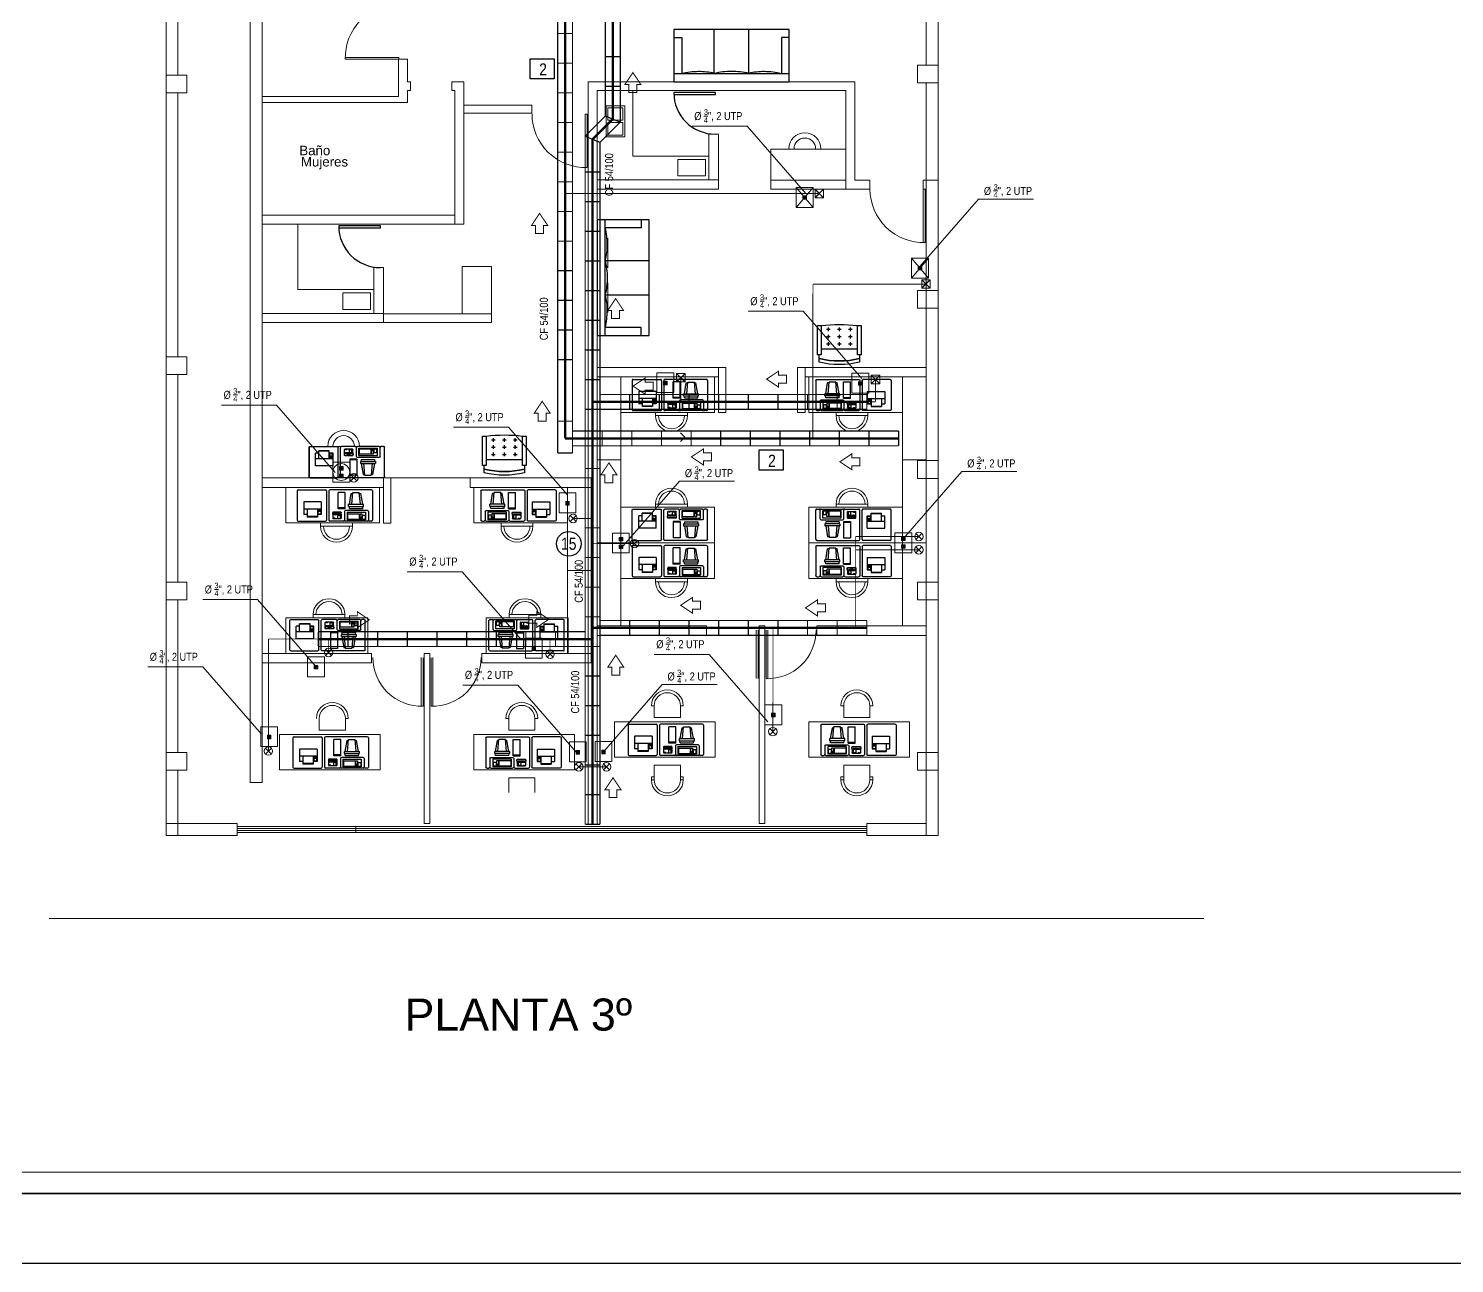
# Model space of a CAD drawing. Header units: millimetres. Extents: x 0 to 99.3, y 0 to 70.2.
# Drawn here: x 55.81 to 79.86, y 0 to 20.83 of the extents above; entities that cross this region are included whole.
import ezdxf

# ---------------------------------------------------------------- set-up
doc = ezdxf.new("R2010")
doc.units = ezdxf.units.MM
doc.linetypes.add('DASHED', pattern=[0.75, 0.5, -0.25])
doc.linetypes.add('DOT2', pattern=[0.125, 0, -0.125])
for name, color, linetype, lineweight in [('1_MARCO', 7, 'Continuous', 35), ('1_ROTULO', 102, 'Continuous', 15), ('ARQUITECTÓNICO', 152, 'Continuous', 0), ('INST. VOZ Y DATOS', 40, 'Continuous', 0), ('TEXTOS INST. VOZ Y DATOS', 1, 'Continuous', 0)]:
    doc.layers.add(name, color=color, linetype=linetype, lineweight=lineweight)
for name, color, linetype in [('_AR_Membrete', 7, 'Continuous'), ('A-FURN-1', 7, 'Continuous'), ('A-GLAZ-1', 7, 'Continuous'), ('MOVABLE_FURNISHINGS', 7, 'Continuous'), ('Muebles', 2, 'Continuous'), ('TRACO01', 7, 'Continuous'), ('TRACO02', 255, 'Continuous')]:
    doc.layers.add(name, color=color, linetype=linetype)
doc.styles.add('75', font='ARIALN.TTF', dxfattribs={"height": 0.135})
doc.styles.add('PANROMAN', font='arial.ttf', dxfattribs={"height": 0.4})

# ---------------------------------------------------------------- blocks, each defined once
blk = doc.blocks.new('FIXT-SOFA3672')
at = {"layer": 'A-FURN-1'}
for p, q in [((35.919106, 36.03653), (-35.919106, 36.03653)), ((-35.919106, 36.03653), (-35.919106, 0.010204)), ((35.919106, 0.010204), (35.919106, 36.03653)), ((-35.896767, 30.508681), (35.914639, 30.508681)), ((-31.016712, 5.575283), (-31.016712, 30.508681)), ((-10.734035, 30.318065), (-10.734035, -0.180412)), ((10.734035, 30.318065), (10.734035, -0.180412)), ((31.016712, 5.575283), (31.016712, 30.508681)), ((-35.919106, 0.010204), (35.919106, 0.010204)), ((-35.896767, 5.575283), (-31.016712, 5.575283)), ((35.896767, 5.575283), (31.016712, 5.575283))]:
    blk.add_line(p, q, dxfattribs=at)
for centre, radius, start, end in [((-20.12418, 71.160164), 42.085514, 255, 269.461553), ((-20.176819, 65.559021), 36.484119, 269.461552, 284.999998), ((-0.096013, 70.019703), 41.102158, 255, 270.121624), ((-0.098873, 71.366776), 42.449238, 270.121624, 285.000001), ((20.176819, 65.559021), 36.484119, 255.000002, 270.538448), ((20.12418, 71.160164), 42.085514, 270.538447, 285)]:
    blk.add_arc(centre, radius, start, end, dxfattribs=at)
blk = doc.blocks.new('A$C08AE17E7')
at = {"layer": 'A-GLAZ-1', "color": 0}
for p, q in [((4.39, 4.39), (0, 4.39)), ((0, 4.18), (4.39, 4.18)), ((4.39, 4.18), (4.39, 4.39))]:
    blk.add_line(p, q, dxfattribs=at)
blk.add_arc((4.39, 4.39), 4.39, 180, 270, dxfattribs=at)
blk = doc.blocks.new('A$C12894DB4')
at = {"layer": 'TRACO01', "color": 0}
for p, q in [((9.71, 2.26), (4.71, 2.26)), ((9.91, 5.66), (9.91, 5.26)), ((11.31, 5.66), (9.91, 5.66)), ((11.31, 5.46), (9.91, 5.46)), ((11.31, 5.26), (9.91, 5.26)), ((11.31, 4.66), (9.91, 4.66)), ((9.91, 4.66), (9.91, 3.46)), ((11.31, 3.46), (9.91, 3.46)), ((11.31, 5.66), (11.31, 5.26)), ((11.31, 4.66), (11.31, 3.46)), ((17.03, 4.24), (17.03, 4.14)), ((17.03, 3.36), (17.03, 1.44)), ((20.83, 4.44), (17.23, 4.44)), ((20.83, 3.04), (17.23, 3.04)), ((20.83, 1.24), (17.23, 1.24)), ((17.53, 1.57), (17.53, 1.37)), ((18.13, 1.57), (17.53, 1.57)), ((18.13, 1.37), (17.53, 1.37)), ((18.13, 1.57), (18.13, 1.37)), ((18.23, 4.2), (18.23, 4.05)), ((18.23, 3.43), (18.23, 3.28)), ((19.33, 2.91), (19.33, 1.37)), ((19.33, 2.91), (20.53, 2.91)), ((19.33, 1.37), (20.53, 1.37)), ((19.83, 4.2), (19.83, 4.05)), ((19.83, 3.43), (19.83, 3.28)), ((20.53, 2.91), (20.53, 1.37)), ((21.03, 4.24), (21.03, 4.13)), ((21.03, 3.36), (21.03, 1.44)), ((24.13, 3.58), (29.73, 3.58)), ((24.13, 3.58), (24.13, 1.08)), ((24.13, 1.08), (29.73, 1.08)), ((29.73, 3.58), (29.73, 1.08)), ((29.93, 3.58), (29.93, 1.98)), ((29.93, 3.58), (30.93, 3.58)), ((29.93, 1.98), (30.93, 1.98)), ((29.93, 1.68), (29.93, 1.08)), ((29.93, 1.68), (30.93, 1.68)), ((29.93, 1.08), (30.93, 1.08)), ((30.93, 3.58), (30.93, 1.98)), ((30.93, 1.68), (30.93, 1.08)), ((31.13, 2.88), (31.13, 1.08)), ((31.13, 2.88), (32.53, 2.88)), ((31.13, 1.08), (32.53, 1.08)), ((32.53, 2.88), (32.53, 1.08))]:
    blk.add_line(p, q, dxfattribs=at)
for centre, radius, start, end in [((18.18, 3.74), 1.25, 166.08253, 180), ((18.18, 3.74), 1.25, 180, 191.29578), ((17.19, 3.54), 0.24, 191.29578, 283.36172), ((17.16, 3.98), 0.2, 70.24894, 166.42453), ((17.23, 4.24), 0.2, 90, 180), ((17.23, 2.84), 0.2, 90, 180), ((17.23, 1.44), 0.2, 180, 270), ((18.07, 7.64), 3.57, 256.10316, 263.83247), ((18.07, -0.17), 3.57, 96.16753, 103.89684), ((16.93, 3.52), 0.369, 323.59579, 323.72724), ((18.64, 12.93), 8.89, 263.83247, 267.43712), ((18.64, -5.45), 8.89, 92.56288, 96.16753), ((17.99, 4.2), 0.24, 0, 90), ((17.99, 3.28), 0.24, 270, 0), ((19.03, 21.61), 17.58, 267.43712, 270), ((19.03, -14.14), 17.58, 90, 92.56288), ((19.03, 21.61), 17.58, 270, 272.56288), ((19.03, -14.14), 17.58, 87.43712, 90), ((19.42, 12.93), 8.89, 272.56288, 276.16753), ((19.42, -5.45), 8.89, 83.83247, 87.43712), ((20.07, 4.2), 0.24, 90, 180), ((20.07, 3.28), 0.24, 180, 270), ((19.99, 7.64), 3.57, 276.16753, 283.89684), ((19.99, -0.17), 3.57, 76.63828, 83.83247), ((20.87, 3.54), 0.24, 256.63828, 358.42967), ((20.83, 4.24), 0.2, 0, 90), ((20.83, 2.84), 0.2, 0, 90), ((20.83, 1.44), 0.2, 270, 0), ((20.9, 3.98), 0.2, 9.53518, 104.65023), ((20.4, 3.82), 0.72, 9.40761, 17.80241), ((19.88, 3.74), 1.25, 0, 9.40761), ((19.88, 3.74), 1.25, 350.59239, 360)]:
    blk.add_arc(centre, radius, start, end, dxfattribs=at)
at = {"layer": 'TRACO02', "color": 0}
for p, q in [((0, 14.54), (0, 0.54)), ((0.5, 15.04), (13.5, 15.04)), ((14, 14.54), (14, 0.54)), ((15.1, 14.54), (15.1, 0.54)), ((35.6, 15.04), (15.6, 15.04)), ((19.55, 6), (19.55, 13.8)), ((22.95, 13.8), (19.55, 13.8)), ((22.95, 6), (22.95, 13.8)), ((26.13, 8.15), (26.62, 13.75)), ((26.62, 13.75), (29.75, 13.75)), ((30.24, 8.15), (29.75, 13.75)), ((36.1, 14.54), (36.1, 0.54)), ((11.51, 9.26), (3.11, 9.26)), ((3.11, 9.26), (3.11, 3.26)), ((11.51, 9.26), (11.51, 3.26)), ((24.59, 8.15), (31.79, 8.15)), ((24.59, 7.15), (24.59, 8.15)), ((24.59, 7.15), (31.79, 7.15)), ((24.98, 6.15), (24.89, 7.15)), ((24.99, 8.15), (25.9, 13.35)), ((25.9, 13.35), (26.59, 13.35)), ((29.79, 13.35), (30.47, 13.35)), ((31.39, 8.15), (30.47, 13.35)), ((31.4, 6.15), (31.49, 7.15)), ((31.79, 7.15), (31.79, 8.15)), ((0.5, 0.04), (13.5, 0.04)), ((11.51, 5.86), (3.11, 5.86)), ((4.71, 3.26), (3.11, 3.26)), ((4.71, 5.86), (4.71, 2.06)), ((9.71, 2.06), (4.71, 2.06)), ((9.71, 5.86), (9.71, 2.06)), ((11.51, 3.26), (9.71, 3.26)), ((22.2, 0.04), (15.6, 0.04)), ((22.95, 6.4), (19.55, 6.4)), ((22.95, 6), (19.55, 6)), ((22.7, 4.74), (22.7, 0.54)), ((33.6, 5.24), (23.2, 5.24)), ((33.6, 0.04), (23.2, 0.04)), ((23.93, 4.38), (32.73, 4.38)), ((23.93, 4.38), (23.93, 0.78)), ((23.93, 0.78), (32.73, 0.78)), ((24.98, 6.15), (31.4, 6.15)), ((32.73, 4.38), (32.73, 0.78)), ((34.1, 4.74), (34.1, 0.54)), ((35.6, 0.04), (34.6, 0.04))]:
    blk.add_line(p, q, dxfattribs=at)
for centre, radius, start, end in [((0.5, 14.54), 0.5, 90, 180), ((13.5, 14.54), 0.5, 0, 90), ((15.6, 14.54), 0.5, 90, 180), ((35.6, 14.54), 0.5, 0, 90), ((0.5, 0.54), 0.5, 180, 270), ((13.5, 0.54), 0.5, 270, 0), ((15.6, 0.54), 0.5, 180, 270), ((22.2, 0.54), 0.5, 270, 0), ((23.2, 4.74), 0.5, 90, 180), ((23.2, 0.54), 0.5, 180, 270), ((27.71, -4.98), 5.57, 115.67434, 116.56505), ((29.09, -4.98), 5.57, 63.43495, 64.32566), ((33.6, 4.74), 0.5, 0, 90), ((33.6, 0.54), 0.5, 270, 0), ((34.6, 0.54), 0.5, 180, 270), ((35.6, 0.54), 0.5, 270, 0)]:
    blk.add_arc(centre, radius, start, end, dxfattribs=at)
blk = doc.blocks.new('Sillon_2')
at = {"layer": 'MOVABLE_FURNISHINGS', "color": 7, "linetype": 'Continuous'}
for points in [[(0, 0), (0.075, 0), (0.075, 0.6), (0, 0.6)], [(0.825, 0), (0.9, 0), (0.9, 0.6), (0.825, 0.6)]]:
    blk.add_lwpolyline(points, close=True, dxfattribs=at)
for points in [[(0.0375, 0.75), (0.0375, 0.675, -0.1212121), (0.8625, 0.675), (0.8625, 0.75, 0.1212121)], [(0.2125, 0.375, -1), (0.2375, 0.375, -1)], [(0.4375, 0.375, -1), (0.4625, 0.375, -1)], [(0.6625, 0.375, -1), (0.6875, 0.375, -1)], [(0.2125, 0.225, -1), (0.2375, 0.225, -1)], [(0.2125, 0.075, -1), (0.2375, 0.075, -1)], [(0.4375, 0.225, -1), (0.4625, 0.225, -1)], [(0.4375, 0.075, -1), (0.4625, 0.075, -1)], [(0.6625, 0.225, -1), (0.6875, 0.225, -1)], [(0.6625, 0.075, -1), (0.6875, 0.075, -1)]]:
    blk.add_lwpolyline(points, format="xyb", close=True, dxfattribs=at)
for points in [[(0.8625, 0.6), (0.8625, 0.675, 0.1212121), (0.0375, 0.675), (0.0375, 0.6)], [(0.0375, 0), (0.075, 0, 0.0666667), (0.825, 0), (0.8625, 0)]]:
    blk.add_lwpolyline(points, format="xyb", dxfattribs=at)
for points in [[(0.075, 0.475), (0.825, 0.475)], [(0.1875, 0.375), (0.2125, 0.375)], [(0.225, 0.4125), (0.225, 0.3875)], [(0.225, 0.3625), (0.225, 0.3375)], [(0.2375, 0.375), (0.2625, 0.375)], [(0.4125, 0.375), (0.4375, 0.375)], [(0.45, 0.4125), (0.45, 0.3875)], [(0.45, 0.3625), (0.45, 0.3375)], [(0.4625, 0.375), (0.4875, 0.375)], [(0.6375, 0.375), (0.6625, 0.375)], [(0.675, 0.4125), (0.675, 0.3875)], [(0.675, 0.3625), (0.675, 0.3375)], [(0.6875, 0.375), (0.7125, 0.375)], [(0.1875, 0.225), (0.2125, 0.225)], [(0.1875, 0.075), (0.2125, 0.075)], [(0.225, 0.2625), (0.225, 0.2375)], [(0.225, 0.2125), (0.225, 0.1875)], [(0.225, 0.1125), (0.225, 0.0875)], [(0.225, 0.0625), (0.225, 0.0375)], [(0.2375, 0.225), (0.2625, 0.225)], [(0.2375, 0.075), (0.2625, 0.075)], [(0.4125, 0.225), (0.4375, 0.225)], [(0.4125, 0.075), (0.4375, 0.075)], [(0.45, 0.2625), (0.45, 0.2375)], [(0.45, 0.2125), (0.45, 0.1875)], [(0.45, 0.1125), (0.45, 0.0875)], [(0.45, 0.0625), (0.45, 0.0375)], [(0.4625, 0.225), (0.4875, 0.225)], [(0.4625, 0.075), (0.4875, 0.075)], [(0.6375, 0.225), (0.6625, 0.225)], [(0.6375, 0.075), (0.6625, 0.075)], [(0.675, 0.2625), (0.675, 0.2375)], [(0.675, 0.2125), (0.675, 0.1875)], [(0.675, 0.1125), (0.675, 0.0875)], [(0.675, 0.0625), (0.675, 0.0375)], [(0.6875, 0.225), (0.7125, 0.225)], [(0.6875, 0.075), (0.7125, 0.075)]]:
    blk.add_lwpolyline(points, dxfattribs=at)
blk = doc.blocks.new('A$C1BEB1155')
at = {"layer": 'INST. VOZ Y DATOS', "color": 6}
for points in [[(0, 0.144), (0.144, 0)], [(0, 0), (0.144, 0.144)]]:
    blk.add_lwpolyline(points, dxfattribs=at)
blk.add_lwpolyline([(0.144, 0.144), (0, 0.144), (0, 0), (0.144, 0)], close=True, dxfattribs=at)

msp = doc.modelspace()

# ---------------------------------------------------------------- hatches: boundary and pattern name
at = {"layer": 'INST. VOZ Y DATOS'}
for points in [[(68.871, 18.008), (68.931, 18.008), (68.931, 17.947), (68.871, 17.947)], [(70.814, 16.815), (70.874, 16.815), (70.874, 16.755), (70.814, 16.755)], [(66.519, 14.877), (66.579, 14.877), (66.579, 14.817), (66.519, 14.817)], [(69.81, 14.869), (69.87, 14.869), (69.87, 14.809), (69.81, 14.809)], [(61.055, 13.441), (61.115, 13.441), (61.115, 13.381), (61.055, 13.381)], [(61.055, 13.312), (61.115, 13.312), (61.115, 13.252), (61.055, 13.252)], [(64.872, 12.848), (64.932, 12.848), (64.932, 12.788), (64.872, 12.788)], [(65.771, 12.245), (65.831, 12.245), (65.831, 12.185), (65.771, 12.185)], [(65.771, 12.116), (65.831, 12.116), (65.831, 12.056), (65.771, 12.056)], [(70.533, 12.25), (70.593, 12.25), (70.593, 12.19), (70.533, 12.19)], [(70.533, 12.121), (70.593, 12.121), (70.593, 12.061), (70.533, 12.061)], [(64.303, 10.399), (64.364, 10.399), (64.364, 10.338), (64.303, 10.338)], [(60.628, 10.086), (60.689, 10.086), (60.689, 10.026), (60.628, 10.026)], [(68.344, 9.277), (68.404, 9.277), (68.404, 9.217), (68.344, 9.217)], [(59.84, 8.907), (59.9, 8.907), (59.9, 8.846), (59.84, 8.846)], [(65.044, 8.65), (65.104, 8.65), (65.104, 8.59), (65.044, 8.59)], [(65.479, 8.657), (65.539, 8.657), (65.539, 8.596), (65.479, 8.596)]]:
    msp.add_hatch(color=256, dxfattribs=at).paths.add_polyline_path(points)

# ---------------------------------------------------------------- linework, layer by layer
at = {"layer": '1_MARCO', "color": 7}
msp.add_lwpolyline([(1.182, 1.182), (87.504, 1.182), (87.504, 69.057), (1.182, 69.057)], close=True, dxfattribs=at)
at = {"layer": '1_ROTULO', "color": 7}
msp.add_lwpolyline([(1.539, 1.539), (87.147, 1.539), (87.147, 68.7), (1.539, 68.7)], close=True, dxfattribs=at)
at = {"layer": '_AR_Membrete'}
msp.add_lwpolyline([(0, 70.239), (99.329, 70.239), (99.329, 0), (0, 0)], close=True, dxfattribs=at)
at = {"layer": 'ARQUITECTÓNICO'}
for p, q in [((59.751, 26.084), (59.751, 8.112)), ((59.551, 8.112), (59.551, 25.964)), ((70.951, 24.86), (70.951, 20.21)), ((68.64, 20.808), (66.693, 20.808)), ((67.376, 20.069), (67.376, 20.813)), ((67.958, 20.069), (67.958, 20.813)), ((68.64, 19.93), (68.64, 20.808)), ((68.507, 20.673), (68.507, 20.065)), ((62.055, 20.31), (61.152, 20.31)), ((62.055, 20.341), (61.155, 20.341)), ((62.051, 20.31), (62.201, 20.31)), ((62.055, 20.31), (62.055, 20.341)), ((62.201, 19.78), (62.201, 19.58)), ((65.251, 19.78), (65.251, 19.93)), ((65.451, 19.93), (65.251, 19.93)), ((70.951, 19.91), (70.951, 16.41)), ((65.201, 19.385), (65.201, 18.485)), ((65.201, 19.385), (65.233, 19.385)), ((65.233, 19.385), (65.233, 18.483)), ((70.901, 18.12), (70.901, 17.22)), ((70.933, 18.117), (70.933, 17.217)), ((60.351, 16.423), (60.351, 17.53)), ((70.951, 16.11), (70.951, 13.54)), ((69.967, 14.298), (69.429, 14.298)), ((70.951, 13.24), (70.951, 11.49)), ((66.386, 12.807), (66.923, 12.807)), ((69.967, 12.807), (69.429, 12.807)), ((60.736, 12.433), (61.273, 12.433)), ((64.317, 12.433), (63.779, 12.433)), ((71.151, 7.22), (71.151, 12.04)), ((66.386, 11.498), (66.923, 11.498)), ((69.967, 11.498), (69.429, 11.498)), ((70.951, 11.19), (70.951, 8.62)), ((64.453, 10.942), (63.915, 10.942)), ((68.085, 10.683), (68.085, 9.865)), ((68.114, 10.681), (68.114, 9.863)), ((68.249, 10.681), (68.249, 9.863)), ((68.277, 10.683), (68.277, 9.865)), ((62.435, 10.218), (62.435, 9.4)), ((62.464, 10.215), (62.464, 9.398)), ((62.599, 10.215), (62.599, 9.398)), ((62.627, 10.218), (62.627, 9.4)), ((66.315, 9.406), (66.359, 9.406)), ((66.804, 9.406), (66.853, 9.406)), ((69.559, 9.406), (69.51, 9.406)), ((70.048, 9.406), (70.004, 9.406)), ((61.154, 9.192), (61.203, 9.192)), ((63.909, 9.192), (63.86, 9.192)), ((64.398, 9.192), (64.349, 9.192)), ((70.951, 8.32), (70.951, 7.22)), ((59.751, 8.112), (59.551, 8.112)), ((66.804, 8.155), (66.853, 8.155)), ((59.331, 7.42), (59.331, 7.22)), ((69.951, 7.42), (69.951, 7.22)), ((71.151, 7.22), (70.466, 7.22))]:
    msp.add_line(p, q, dxfattribs=at)
at = {"layer": 'ARQUITECTÓNICO', "linetype": 'Continuous', "ltscale": 0.03}
for p, q in [((62.051, 20.31), (62.051, 19.68)), ((62.251, 19.93), (62.201, 19.93)), ((62.251, 19.78), (62.201, 19.78)), ((62.251, 19.93), (62.251, 19.78)), ((62.951, 19.93), (62.951, 19.78)), ((63.151, 19.93), (62.951, 19.93)), ((63.001, 19.78), (62.951, 19.78)), ((63.001, 19.78), (63.001, 17.68)), ((63.151, 19.78), (63.151, 17.53)), ((65.251, 19.78), (65.251, 7.42)), ((65.401, 19.78), (65.401, 7.42)), ((69.749, 19.93), (65.451, 19.93)), ((69.594, 19.78), (65.451, 19.78)), ((62.051, 19.68), (59.751, 19.68)), ((62.201, 19.58), (59.751, 19.58)), ((70.001, 18.12), (69.594, 18.12)), ((70.001, 18.27), (69.749, 18.27)), ((70.001, 18.27), (70.001, 18.12)), ((70.901, 18.27), (70.901, 18.12)), ((71.151, 18.27), (70.901, 18.27)), ((70.951, 18.12), (70.901, 18.12)), ((70.951, 18.12), (70.951, 7.42)), ((60.851, 17.68), (59.751, 17.68)), ((63.001, 17.68), (60.851, 17.68)), ((63.101, 17.53), (59.751, 17.53)), ((63.151, 17.53), (59.751, 17.53))]:
    msp.add_line(p, q, dxfattribs=at)
at = {"layer": 'ARQUITECTÓNICO', "ltscale": 0.3}
for p, q in [((62.201, 19.93), (62.201, 20.31)), ((69.594, 19.78), (69.594, 18.12)), ((69.749, 19.93), (69.749, 18.27))]:
    msp.add_line(p, q, dxfattribs=at)
at = {"layer": 'ARQUITECTÓNICO', "color": 252}
for p, q in [((66.28, 17.599), (65.401, 17.599)), ((65.536, 15.653), (65.536, 17.599)), ((66.144, 17.599), (66.144, 17.466)), ((66.28, 15.652), (66.28, 17.599)), ((66.144, 17.466), (65.536, 17.466)), ((65.541, 16.917), (66.285, 16.917)), ((65.541, 16.335), (66.285, 16.335)), ((65.401, 15.652), (66.28, 15.652)), ((66.144, 15.785), (65.536, 15.785)), ((66.144, 15.653), (66.144, 15.785))]:
    msp.add_line(p, q, dxfattribs=at)
at = {"layer": 'ARQUITECTÓNICO', "color": 252, "linetype": 'DASHED'}
msp.add_line((65.58, 17.289), (65.58, 15.825), dxfattribs=at)
at = {"layer": 'ARQUITECTÓNICO', "color": 0}
for p, q in [((66.386, 14.298), (66.923, 14.298)), ((60.61, 10.942), (61.147, 10.942)), ((69.559, 8.155), (69.51, 8.155))]:
    msp.add_line(p, q, dxfattribs=at)
at = {"layer": 'ARQUITECTÓNICO', "color": 251, "true_color": 0x636466}
for p, q in [((59.331, 7.334), (61.331, 7.334)), ((59.331, 7.304), (61.331, 7.304)), ((61.331, 7.334), (69.951, 7.334)), ((61.331, 7.304), (69.951, 7.304))]:
    msp.add_line(p, q, dxfattribs=at)
at = {"layer": 'ARQUITECTÓNICO', "color": 4, "ltscale": 10}
msp.add_line((75.632, 5.818), (56.158, 5.818), dxfattribs=at)
at = {"layer": 'ARQUITECTÓNICO'}
for points in [[(58.131, 20.04), (58.131, 32.56)], [(71.151, 12.04), (71.151, 24.66)], [(58.331, 20.04), (58.331, 21.14)], [(71.151, 20.21), (70.801, 20.21), (70.801, 19.91)], [(58.131, 7.22), (58.131, 19.74)], [(58.331, 15.29), (58.331, 19.74)], [(66.001, 18.673), (66.001, 19.78), (65.401, 19.78), (65.401, 18.273), (66.001, 18.273)], [(66.001, 18.273), (67.285, 18.273), (67.285, 18.673), (66.001, 18.673)], [(60.351, 16.023), (61.635, 16.023), (61.635, 16.423), (60.351, 16.423)], [(71.151, 16.41), (70.801, 16.41), (70.801, 16.11), (71.151, 16.11)], [(58.331, 11.49), (58.331, 14.99)], [(66.807, 13.865), (66.877, 13.936), (66.807, 14.007)], [(71.151, 13.54), (70.801, 13.54), (70.801, 13.24)], [(71.151, 11.49), (70.801, 11.49), (70.801, 11.19), (71.151, 11.19)], [(58.331, 8.62), (58.331, 11.19)], [(66.804, 9.406), (66.804, 9.209), (66.364, 9.209), (66.364, 9.406), (66.364, 9.406)], [(69.559, 9.406), (69.559, 9.209), (69.999, 9.209), (69.999, 9.406), (69.999, 9.406)], [(61.154, 9.192), (61.154, 8.995), (60.714, 8.995), (60.714, 9.192), (60.714, 9.192)], [(63.909, 9.192), (63.909, 8.995), (64.349, 8.995), (64.349, 9.192), (64.349, 9.192)], [(71.151, 8.62), (70.801, 8.62), (70.801, 8.32)], [(58.331, 7.22), (58.331, 8.32)], [(64.349, 7.941), (64.349, 7.941), (64.349, 8.191), (63.909, 8.191), (63.909, 7.941)], [(66.364, 8.155), (66.315, 8.155), (66.315, 8.209), (66.364, 8.209)], [(66.364, 8.155), (66.364, 8.155), (66.364, 8.406), (66.804, 8.406), (66.804, 8.155)], [(66.804, 8.209), (66.853, 8.209), (66.853, 8.155), (66.804, 8.155)], [(69.999, 8.155), (69.999, 8.155), (69.999, 8.406), (69.559, 8.406), (69.559, 8.155)], [(69.999, 8.155), (70.048, 8.155), (70.048, 8.209), (69.999, 8.209)], [(59.331, 7.22), (58.131, 7.22), (58.131, 7.42), (59.331, 7.42)], [(69.951, 7.42), (70.951, 7.42), (70.951, 7.22), (69.951, 7.22)]]:
    msp.add_lwpolyline(points, dxfattribs=at)
for points in [[(70.801, 19.91), (71.151, 19.91), (71.151, 20.21), (70.801, 20.21)], [(58.131, 19.74), (58.481, 19.74), (58.481, 20.04), (58.131, 20.04)], [(63.001, 17.53), (63.151, 17.53), (63.151, 19.78), (63.151, 19.78), (63.151, 19.93), (62.951, 19.93), (62.951, 19.78), (63.001, 19.78), (63.001, 17.53)], [(63.151, 19.399), (64.301, 19.399), (64.301, 19.535), (63.151, 19.533)], [(65.552, 19.001), (65.865, 19.001), (65.865, 19.522), (65.552, 19.522)], [(65.581, 19.031), (65.836, 19.031), (65.836, 19.244), (65.581, 19.244)], [(67.445, 18.273), (67.285, 18.273), (67.285, 19.045), (67.445, 19.045)], [(68.328, 18.27), (69.594, 18.272), (69.594, 18.795), (68.329, 18.795)], [(66.759, 18.341), (67.227, 18.341), (67.227, 18.62), (66.759, 18.62)], [(67.445, 18.12), (65.401, 18.12), (65.401, 18.273), (67.445, 18.273)], [(68.328, 18.12), (69.594, 18.12), (69.594, 18.27), (68.328, 18.27)], [(61.795, 16.023), (61.635, 16.023), (61.635, 16.795), (61.795, 16.795)], [(63.62, 16.014), (63.126, 16.014), (63.126, 16.816), (63.62, 16.816)], [(61.109, 16.091), (61.577, 16.091), (61.577, 16.37), (61.109, 16.37)], [(70.801, 16.11), (71.151, 16.11), (71.151, 16.41), (70.801, 16.41)], [(61.795, 15.87), (59.751, 15.87), (59.751, 16.023), (61.795, 16.023)], [(61.795, 15.87), (63.62, 15.87), (63.62, 16.014), (61.795, 16.014)], [(58.131, 14.99), (58.481, 14.99), (58.481, 15.29), (58.131, 15.29)], [(65.401, 13.553), (65.801, 13.553), (65.801, 14.953), (65.401, 14.953)], [(68.908, 15.113), (68.782, 15.113), (68.782, 14.349), (68.908, 14.349)], [(70.951, 15.113), (68.908, 15.113), (68.908, 14.953), (70.951, 14.953)], [(70.551, 14.353), (68.97, 14.353), (68.97, 14.953), (70.551, 14.953)], [(70.951, 13.553), (70.551, 13.553), (70.551, 14.953), (70.951, 14.953)], [(69.967, 14.353), (69.429, 14.353), (69.429, 14.298), (69.967, 14.298)], [(60.547, 13.253), (61.816, 13.253), (61.816, 13.777), (60.547, 13.777)], [(65.401, 13.553), (65.801, 13.553), (65.801, 12.153), (65.401, 12.153)], [(70.951, 13.553), (70.551, 13.553), (70.551, 12.153), (70.951, 12.153)], [(70.801, 13.24), (71.151, 13.24), (71.151, 13.54), (70.801, 13.54)], [(59.751, 13.248), (61.795, 13.248), (61.795, 13.088), (59.751, 13.088)], [(61.795, 13.248), (61.921, 13.248), (61.921, 12.484), (61.795, 12.484)], [(65.301, 13.248), (63.258, 13.248), (63.258, 13.088), (65.301, 13.088)], [(60.151, 12.488), (61.732, 12.488), (61.732, 13.088), (60.151, 13.088)], [(64.901, 12.488), (63.32, 12.488), (63.32, 13.088), (64.901, 13.088)], [(65.301, 11.688), (64.901, 11.688), (64.901, 13.088), (65.301, 13.088)], [(65.801, 12.753), (67.382, 12.753), (67.382, 12.153), (65.801, 12.153)], [(66.386, 12.753), (66.923, 12.753), (66.923, 12.807), (66.386, 12.807)], [(66.474, 12.807), (66.835, 12.807), (66.835, 12.807), (66.474, 12.807)], [(70.551, 12.753), (68.97, 12.753), (68.97, 12.153), (70.551, 12.153)], [(69.967, 12.753), (69.429, 12.753), (69.429, 12.807), (69.967, 12.807)], [(69.879, 12.807), (69.518, 12.807), (69.518, 12.807), (69.879, 12.807)], [(60.736, 12.488), (61.273, 12.488), (61.273, 12.433), (60.736, 12.433)], [(60.824, 12.433), (61.185, 12.433), (61.185, 12.433), (60.824, 12.433)], [(64.317, 12.488), (63.779, 12.488), (63.779, 12.433), (64.317, 12.433)], [(64.229, 12.433), (63.868, 12.433), (63.868, 12.433), (64.229, 12.433)], [(65.401, 10.753), (65.801, 10.753), (65.801, 12.153), (65.401, 12.153)], [(65.801, 11.553), (67.382, 11.553), (67.382, 12.153), (65.801, 12.153)], [(70.551, 11.553), (68.97, 11.553), (68.97, 12.153), (70.551, 12.153)], [(70.951, 10.753), (70.551, 10.753), (70.551, 12.153), (70.951, 12.153)], [(65.301, 11.688), (64.901, 11.688), (64.901, 10.288), (65.301, 10.288)], [(66.386, 11.553), (66.923, 11.553), (66.923, 11.498), (66.386, 11.498)], [(69.967, 11.553), (69.429, 11.553), (69.429, 11.498), (69.967, 11.498)], [(58.131, 11.19), (58.481, 11.19), (58.481, 11.49), (58.131, 11.49)], [(66.474, 11.498), (66.835, 11.498), (66.835, 11.498), (66.474, 11.498)], [(69.879, 11.498), (69.518, 11.498), (69.518, 11.498), (69.879, 11.498)], [(70.801, 11.19), (71.151, 11.19), (71.151, 11.49), (70.801, 11.49)], [(60.151, 10.888), (61.532, 10.888), (61.532, 10.288), (60.151, 10.288)], [(64.911, 10.888), (63.53, 10.888), (63.53, 10.288), (64.911, 10.288)], [(64.453, 10.888), (63.915, 10.888), (63.915, 10.942), (64.453, 10.942)], [(64.365, 10.942), (64.004, 10.942), (64.004, 10.942), (64.365, 10.942)], [(65.401, 10.753), (67.245, 10.753), (67.245, 10.593), (65.401, 10.593)], [(68.131, 7.42), (68.231, 7.42), (68.231, 10.753), (68.131, 10.753)], [(70.951, 10.753), (69.108, 10.753), (69.108, 10.593), (70.951, 10.593)], [(59.751, 10.288), (61.595, 10.288), (61.595, 10.128), (59.751, 10.128)], [(62.481, 7.418), (62.581, 7.418), (62.581, 10.288), (62.481, 10.288)], [(65.301, 10.288), (63.458, 10.288), (63.458, 10.128), (65.301, 10.128)], [(60.044, 8.323), (61.74, 8.323), (61.74, 8.923), (60.044, 8.923)], [(65.019, 8.323), (63.323, 8.323), (63.323, 8.923), (65.019, 8.923)], [(65.694, 8.537), (67.39, 8.537), (67.39, 9.137), (65.694, 9.137)], [(70.669, 8.537), (68.973, 8.537), (68.973, 9.137), (70.669, 9.137)], [(58.131, 8.32), (58.481, 8.32), (58.481, 8.62), (58.131, 8.62)], [(70.801, 8.32), (71.151, 8.32), (71.151, 8.62), (70.801, 8.62)]]:
    msp.add_lwpolyline(points, close=True, dxfattribs=at)
at = {"layer": 'ARQUITECTÓNICO', "color": 0}
for points in [[(65.581, 19.492), (65.836, 19.492), (65.836, 19.279), (65.581, 19.279)], [(65.401, 15.113), (67.445, 15.113), (67.445, 14.953), (65.401, 14.953)], [(65.801, 14.353), (67.382, 14.353), (67.382, 14.953), (65.801, 14.953)], [(67.445, 15.113), (67.571, 15.113), (67.571, 14.349), (67.445, 14.349)], [(66.386, 14.353), (66.923, 14.353), (66.923, 14.298), (66.386, 14.298)], [(66.474, 14.298), (66.835, 14.298), (66.835, 14.298), (66.474, 14.298)], [(69.879, 14.298), (69.518, 14.298), (69.518, 14.298), (69.879, 14.298)], [(60.61, 10.888), (61.147, 10.888), (61.147, 10.942), (60.61, 10.942)], [(60.698, 10.942), (61.059, 10.942), (61.059, 10.942), (60.698, 10.942)]]:
    msp.add_lwpolyline(points, close=True, dxfattribs=at)
msp.add_lwpolyline([(69.559, 8.209), (69.51, 8.209), (69.51, 8.155), (69.559, 8.155)], dxfattribs=at)
at = {"layer": 'ARQUITECTÓNICO', "color": 251, "true_color": 0x636466}
msp.add_lwpolyline([(59.331, 7.369), (61.331, 7.369), (61.331, 7.269), (59.331, 7.269)], close=True, dxfattribs=at)
msp.add_lwpolyline([(69.951, 7.269), (61.331, 7.269), (61.331, 7.369), (69.951, 7.369)], dxfattribs=at)
at = {"layer": 'ARQUITECTÓNICO', "ltscale": 0.03}
for centre, radius, start, end in [((62.057, 20.336), 0.905, 90.1456, 181.6413), ((65.207, 19.388), 0.905, 180.1456, 271.6413), ((70.907, 18.122), 0.905, 180.1456, 271.6413), ((68.272, 10.685), 0.823, 268.3587, 359.8544), ((62.44, 10.22), 0.823, 180.1456, 271.6413), ((62.622, 10.22), 0.823, 268.3587, 359.8544)]:
    msp.add_arc(centre, radius, start, end, dxfattribs=at)
at = {"layer": 'ARQUITECTÓNICO'}
for centre, radius, start, end in [((68.903, 18.798), 0.269, 0, 180), ((68.903, 18.798), 0.181, 0, 180), ((66.655, 14.298), 0.269, 180, 0), ((66.655, 14.298), 0.22, 180, 360), ((69.698, 14.298), 0.269, 180, 0), ((69.698, 14.298), 0.22, 180, 360), ((61.125, 13.78), 0.269, 0, 180), ((61.125, 13.78), 0.181, 0, 180), ((66.655, 12.807), 0.269, 0, 180), ((66.655, 12.807), 0.22, 0, 180), ((69.698, 12.807), 0.269, 0, 180), ((69.698, 12.807), 0.22, 0, 180), ((61.005, 12.433), 0.269, 180, 0), ((61.005, 12.433), 0.22, 180, 360), ((64.048, 12.433), 0.269, 180, 0), ((64.048, 12.433), 0.22, 180, 360), ((66.655, 11.498), 0.269, 180, 0), ((66.655, 11.498), 0.22, 180, 360), ((69.698, 11.498), 0.269, 180, 0), ((69.698, 11.498), 0.22, 180, 360), ((60.878, 10.942), 0.269, 0, 180), ((60.878, 10.942), 0.22, 0, 180), ((64.184, 10.942), 0.269, 0, 180), ((64.184, 10.942), 0.22, 0, 180), ((66.584, 9.406), 0.269, 0, 180), ((66.584, 9.406), 0.22, 0, 180), ((69.779, 9.406), 0.269, 0, 180), ((69.779, 9.406), 0.22, 0, 180), ((60.934, 9.192), 0.269, 0, 180), ((60.934, 9.192), 0.22, 0, 180), ((64.129, 9.192), 0.269, 0, 180), ((64.129, 9.192), 0.22, 0, 180), ((66.584, 8.155), 0.269, 180, 0), ((66.584, 8.155), 0.22, 180, 360), ((69.779, 8.155), 0.269, 180, 0), ((69.779, 8.155), 0.22, 180, 360)]:
    msp.add_arc(centre, radius, start, end, dxfattribs=at)
at = {"layer": 'ARQUITECTÓNICO', "color": 252}
for centre, major_axis, start_param, end_param in [((64.545, 17.171), (0, -1.141), 1.580194, 1.832596), ((64.681, 17.173), (0, 0.989), 4.45059, 4.721787), ((64.54, 16.623), (0, 1.15), -1.568674, -1.308997), ((64.573, 16.623), (0, -1.114), 1.308997, 1.572919), ((64.681, 16.079), (0, -0.989), 1.561399, 1.832596), ((64.545, 16.08), (0, 1.141), 4.45059, 4.702991)]:
    msp.add_ellipse(centre, major_axis=major_axis, ratio=0.9, start_param=start_param, end_param=end_param, dxfattribs=at)
at = {"layer": 'INST. VOZ Y DATOS', "const_width": 0.02}
for points in [[(65.54, 19.351), (65.54, 30.101)], [(65.79, 19.247), (65.79, 30.101)], [(65.79, 20.351), (65.54, 20.351)], [(65.79, 19.851), (65.54, 19.851)], [(65.54, 19.351), (65.199, 19.01)], [(65.79, 19.247), (65.449, 18.906)], [(65.79, 19.247), (65.54, 19.351)], [(65.199, 7.406), (65.199, 19.01)], [(65.449, 18.906), (65.199, 19.01)], [(65.449, 7.406), (65.449, 18.906)], [(65.449, 18.406), (65.199, 18.406)], [(65.449, 17.906), (65.199, 17.906)], [(65.449, 17.406), (65.199, 17.406)], [(65.449, 16.906), (65.199, 16.906)], [(65.449, 16.406), (65.199, 16.406)], [(65.449, 15.906), (65.199, 15.906)], [(65.449, 15.406), (65.199, 15.406)], [(65.449, 14.906), (65.199, 14.906)], [(65.449, 14.656), (69.949, 14.656)], [(65.949, 14.406), (65.949, 14.656)], [(66.449, 14.406), (66.449, 14.656)], [(66.949, 14.406), (66.949, 14.656)], [(67.449, 14.406), (67.449, 14.656)], [(67.949, 14.406), (67.949, 14.656)], [(68.449, 14.406), (68.449, 14.656)], [(68.949, 14.406), (68.949, 14.656)], [(69.449, 14.406), (69.449, 14.656)], [(69.949, 14.406), (69.949, 14.656)], [(65.449, 14.406), (65.199, 14.406)], [(65.449, 14.406), (69.949, 14.406)], [(64.985, 14.04), (70.485, 14.04)], [(65.449, 13.906), (65.199, 13.906)], [(65.449, 13.406), (65.199, 13.406)], [(65.449, 12.406), (65.199, 12.406)], [(65.449, 11.906), (65.199, 11.906)], [(65.449, 11.406), (65.199, 11.406)], [(65.449, 10.906), (65.199, 10.906)], [(65.449, 10.843), (69.949, 10.843)], [(65.949, 10.593), (65.949, 10.843)], [(66.449, 10.593), (66.449, 10.843)], [(66.949, 10.593), (66.949, 10.843)], [(67.449, 10.593), (67.449, 10.843)], [(67.949, 10.593), (67.949, 10.843)], [(68.449, 10.593), (68.449, 10.843)], [(68.949, 10.593), (68.949, 10.843)], [(69.449, 10.593), (69.449, 10.843)], [(69.949, 10.593), (69.949, 10.843)], [(65.199, 10.656), (60.699, 10.656)], [(60.699, 10.656), (60.699, 10.406)], [(61.199, 10.656), (61.199, 10.406)], [(61.699, 10.656), (61.699, 10.406)], [(62.199, 10.656), (62.199, 10.406)], [(62.699, 10.656), (62.699, 10.406)], [(63.199, 10.656), (63.199, 10.406)], [(63.699, 10.656), (63.699, 10.406)], [(64.199, 10.656), (64.199, 10.406)], [(64.699, 10.656), (64.699, 10.406)], [(65.449, 10.593), (69.949, 10.593)], [(65.199, 10.406), (60.699, 10.406)], [(65.449, 10.406), (65.199, 10.406)], [(65.449, 9.906), (65.199, 9.906)], [(65.449, 9.406), (65.199, 9.406)], [(65.449, 8.906), (65.199, 8.906)], [(65.449, 8.406), (65.199, 8.406)], [(65.449, 7.906), (65.199, 7.906)], [(65.449, 7.406), (65.199, 7.406)]]:
    msp.add_lwpolyline(points, dxfattribs=at)
at = {"layer": 'INST. VOZ Y DATOS', "color": 6, "const_width": 0.04}
for points in [[(65.665, 19.299), (65.665, 29.976)], [(65.665, 19.299), (65.324, 18.958)], [(65.324, 7.406), (65.324, 18.958)], [(65.324, 14.531), (69.949, 14.531)], [(65.324, 10.718), (69.949, 10.718)], [(65.324, 10.531), (60.699, 10.531)]]:
    msp.add_lwpolyline(points, dxfattribs=at)
at = {"layer": 'INST. VOZ Y DATOS', "color": 20, "const_width": 0.02}
for points in [[(64.735, 14.992), (64.735, 23.242)], [(64.985, 15.242), (64.985, 23.242)], [(64.985, 20.742), (64.735, 20.742)], [(64.985, 20.242), (64.735, 20.242)], [(64.985, 19.742), (64.735, 19.742)], [(64.985, 19.242), (64.735, 19.242)], [(64.985, 18.742), (64.735, 18.742)], [(64.985, 18.242), (64.735, 18.242)], [(64.985, 17.742), (64.735, 17.742)], [(64.985, 17.242), (64.735, 17.242)], [(64.985, 16.742), (64.735, 16.742)], [(64.985, 16.242), (64.735, 16.242)], [(64.985, 15.742), (64.735, 15.742)], [(64.985, 15.242), (64.735, 15.242)], [(64.985, 13.667), (64.985, 15.242)], [(64.735, 13.667), (64.735, 14.992)], [(64.985, 14.204), (64.735, 14.204)], [(65.485, 14.04), (65.485, 13.79)], [(65.985, 14.04), (65.985, 13.79)], [(66.485, 14.04), (66.485, 13.79)], [(66.985, 14.04), (66.985, 13.79)], [(67.485, 14.04), (67.485, 13.79)], [(67.985, 14.04), (67.985, 13.79)], [(68.485, 14.04), (68.485, 13.79)], [(68.985, 14.04), (68.985, 13.79)], [(69.485, 14.04), (69.485, 13.79)], [(69.985, 14.04), (69.985, 13.79)], [(70.485, 14.04), (70.485, 13.79)], [(64.985, 13.79), (70.485, 13.79)], [(64.985, 13.667), (64.735, 13.667)]]:
    msp.add_lwpolyline(points, dxfattribs=at)
at = {"layer": 'INST. VOZ Y DATOS', "color": 104, "linetype": 'DOT2', "ltscale": 0.5, "const_width": 0.04}
for points in [[(64.86, 15.117), (64.86, 23.117)], [(64.86, 13.915), (64.86, 15.117)], [(64.86, 13.915), (70.485, 13.915)]]:
    msp.add_lwpolyline(points, dxfattribs=at)
at = {"layer": 'INST. VOZ Y DATOS', "color": 6, "linetype": 'DASHED', "ltscale": 0.01, "const_width": 0.015}
for points in [[(64.86, 18.044), (69.147, 18.044)], [(69.038, 13.915), (69.04, 16.514)], [(69.04, 16.514), (70.951, 16.514)], [(66.811, 14.531), (66.812, 14.938)], [(70.094, 14.532), (70.095, 14.91)], [(69.918, 14.532), (70.094, 14.532)], [(61.297, 13.248), (65.324, 13.248)], [(64.994, 12.562), (65.324, 12.562)], [(69.76, 10.718), (69.761, 12.261)], [(69.761, 12.261), (70.828, 12.261)], [(65.301, 12.14), (66.032, 12.14)], [(69.761, 12.035), (70.825, 12.035)], [(68.365, 8.969), (68.366, 10.718)], [(59.856, 10.531), (59.856, 8.642)], [(59.856, 10.531), (60.799, 10.531)], [(60.872, 10.531), (60.872, 10.304)], [(64.605, 10.531), (64.605, 10.277)], [(65.091, 8.376), (65.363, 8.376)], [(65.288, 8.376), (65.56, 8.376)]]:
    msp.add_lwpolyline(points, dxfattribs=at)
at = {"layer": 'INST. VOZ Y DATOS'}
for points in [[(68.759, 18.146), (69.043, 18.146), (69.043, 17.809), (68.759, 17.809)], [(68.871, 18.008), (68.931, 18.008), (68.931, 17.947), (68.871, 17.947)], [(70.702, 16.953), (70.986, 16.953), (70.986, 16.616), (70.702, 16.616)], [(70.814, 16.815), (70.874, 16.815), (70.874, 16.755), (70.814, 16.755)], [(66.406, 15.023), (66.691, 15.023), (66.691, 14.686), (66.406, 14.686)], [(69.698, 15.015), (69.982, 15.015), (69.982, 14.678), (69.698, 14.678)], [(66.518, 14.878), (66.579, 14.878), (66.579, 14.817), (66.518, 14.817)], [(69.81, 14.87), (69.87, 14.87), (69.87, 14.81), (69.81, 14.81)], [(60.943, 13.515), (61.227, 13.515), (61.227, 13.178), (60.943, 13.178)], [(61.055, 13.441), (61.115, 13.441), (61.115, 13.381), (61.055, 13.381)], [(61.055, 13.312), (61.115, 13.312), (61.115, 13.252), (61.055, 13.252)], [(64.759, 12.994), (65.043, 12.994), (65.043, 12.657), (64.759, 12.657)], [(64.871, 12.849), (64.931, 12.849), (64.931, 12.788), (64.871, 12.788)], [(65.659, 12.319), (65.943, 12.319), (65.943, 11.982), (65.659, 11.982)], [(70.421, 12.324), (70.705, 12.324), (70.705, 11.987), (70.421, 11.987)], [(65.771, 12.245), (65.831, 12.245), (65.831, 12.185), (65.771, 12.185)], [(65.771, 12.116), (65.831, 12.116), (65.831, 12.056), (65.771, 12.056)], [(70.533, 12.25), (70.593, 12.25), (70.593, 12.19), (70.533, 12.19)], [(70.533, 12.121), (70.593, 12.121), (70.593, 12.061), (70.533, 12.061)], [(64.191, 10.545), (64.475, 10.545), (64.475, 10.208), (64.191, 10.208)], [(64.303, 10.399), (64.363, 10.399), (64.363, 10.339), (64.303, 10.339)], [(60.516, 10.232), (60.8, 10.232), (60.8, 9.895), (60.516, 9.895)], [(60.628, 10.087), (60.688, 10.087), (60.688, 10.027), (60.628, 10.027)], [(68.231, 9.423), (68.515, 9.423), (68.515, 9.086), (68.231, 9.086)], [(68.343, 9.278), (68.404, 9.278), (68.404, 9.218), (68.343, 9.218)], [(59.728, 9.053), (60.012, 9.053), (60.012, 8.716), (59.728, 8.716)], [(59.839, 8.907), (59.9, 8.907), (59.9, 8.847), (59.839, 8.847)], [(64.932, 8.796), (65.216, 8.796), (65.216, 8.459), (64.932, 8.459)], [(65.366, 8.803), (65.65, 8.803), (65.65, 8.466), (65.366, 8.466)], [(65.044, 8.651), (65.104, 8.651), (65.104, 8.591), (65.044, 8.591)], [(65.478, 8.657), (65.538, 8.657), (65.538, 8.597), (65.478, 8.597)]]:
    msp.add_lwpolyline(points, close=True, dxfattribs=at)
at = {"layer": 'INST. VOZ Y DATOS', "ltscale": 0.1}
for points in [[(68.759, 18.146), (69.043, 17.809)], [(69.043, 18.146), (68.759, 17.809)], [(70.702, 16.953), (70.986, 16.616)], [(70.986, 16.953), (70.702, 16.616)]]:
    msp.add_lwpolyline(points, dxfattribs=at)
at = {"layer": 'INST. VOZ Y DATOS', "color": 6}
for points in [[(69.096, 18.095), (69.198, 17.994)], [(69.096, 17.994), (69.198, 18.095)], [(70.895, 16.57), (70.997, 16.468)], [(70.895, 16.468), (70.997, 16.57)], [(66.761, 14.989), (66.863, 14.887)], [(66.761, 14.887), (66.863, 14.989)], [(70.045, 14.96), (70.147, 14.858)], [(70.045, 14.858), (70.147, 14.96)], [(61.248, 13.301), (61.35, 13.199)], [(61.248, 13.199), (61.35, 13.301)], [(64.943, 12.613), (65.045, 12.511)], [(64.943, 12.511), (65.045, 12.613)], [(70.777, 12.311), (70.879, 12.21)], [(70.777, 12.21), (70.879, 12.311)], [(65.981, 12.191), (66.082, 12.089)], [(65.981, 12.089), (66.082, 12.191)], [(70.775, 12.086), (70.876, 11.984)], [(70.775, 11.984), (70.876, 12.086)], [(60.821, 10.355), (60.923, 10.253)], [(60.821, 10.253), (60.923, 10.355)], [(64.555, 10.328), (64.656, 10.226)], [(64.555, 10.226), (64.656, 10.328)], [(68.314, 9.02), (68.416, 8.918)], [(68.314, 8.918), (68.416, 9.02)], [(59.805, 8.693), (59.907, 8.591)], [(59.805, 8.591), (59.907, 8.693)], [(65.04, 8.427), (65.142, 8.325)], [(65.04, 8.325), (65.142, 8.427)], [(65.509, 8.427), (65.611, 8.325)], [(65.509, 8.325), (65.611, 8.427)]]:
    msp.add_lwpolyline(points, dxfattribs=at)
at = {"layer": 'INST. VOZ Y DATOS', "color": 6, "ltscale": 0.1}
for points in [[(61.248, 13.301), (61.35, 13.199)], [(61.35, 13.301), (61.248, 13.199)], [(64.943, 12.613), (65.045, 12.511)], [(65.045, 12.613), (64.943, 12.511)], [(70.777, 12.311), (70.879, 12.21)], [(70.879, 12.311), (70.777, 12.21)], [(65.981, 12.191), (66.082, 12.089)], [(66.082, 12.191), (65.981, 12.089)], [(70.775, 12.086), (70.876, 11.984)], [(70.876, 12.086), (70.775, 11.984)], [(60.821, 10.355), (60.923, 10.253)], [(60.923, 10.355), (60.821, 10.253)], [(64.555, 10.328), (64.656, 10.226)], [(64.656, 10.328), (64.555, 10.226)], [(68.314, 9.02), (68.416, 8.918)], [(68.416, 9.02), (68.314, 8.918)], [(59.805, 8.693), (59.907, 8.591)], [(59.907, 8.693), (59.806, 8.591)], [(65.04, 8.427), (65.142, 8.325)], [(65.142, 8.427), (65.04, 8.325)], [(65.509, 8.427), (65.611, 8.325)], [(65.611, 8.427), (65.509, 8.325)]]:
    msp.add_lwpolyline(points, dxfattribs=at)
at = {"layer": 'INST. VOZ Y DATOS', "ltscale": 0.1}
msp.add_circle((61.085, 13.347), 0.142, dxfattribs=at)
at = {"layer": 'INST. VOZ Y DATOS', "color": 6, "ltscale": 0.1}
for centre in [(61.299, 13.25), (64.994, 12.562), (70.828, 12.261), (66.032, 12.14), (70.826, 12.035), (60.872, 10.304), (64.606, 10.277), (68.365, 8.969), (59.856, 8.642), (65.091, 8.376), (65.56, 8.376)]:
    msp.add_circle(centre, 0.072, dxfattribs=at)
at = {"layer": 'TEXTOS INST. VOZ Y DATOS', "lineweight": 30}
for points in [[(64.272, 20.318), (64.673, 20.318), (64.673, 19.978), (64.272, 19.978)], [(68.134, 13.719), (68.535, 13.719), (68.535, 13.378), (68.134, 13.378)]]:
    msp.add_lwpolyline(points, close=True, dxfattribs=at)
at = {"layer": 'TEXTOS INST. VOZ Y DATOS', "const_width": 0.0168}
for points in [[(66.003, 19.747), (65.936, 19.747), (65.936, 19.882), (65.868, 19.882), (66.003, 20.084), (66.138, 19.882), (66.07, 19.882), (66.07, 19.747)], [(64.43, 17.372), (64.363, 17.372), (64.363, 17.507), (64.295, 17.507), (64.43, 17.709), (64.565, 17.507), (64.497, 17.507), (64.497, 17.372)], [(65.712, 15.935), (65.645, 15.935), (65.645, 16.07), (65.578, 16.07), (65.712, 16.272), (65.847, 16.07), (65.78, 16.07), (65.78, 15.935)], [(66.344, 14.796), (66.344, 14.729), (66.209, 14.729), (66.209, 14.662), (66.007, 14.796), (66.209, 14.931), (66.209, 14.864), (66.344, 14.864)], [(68.594, 14.914), (68.594, 14.846), (68.46, 14.846), (68.46, 14.779), (68.258, 14.914), (68.46, 15.048), (68.46, 14.981), (68.594, 14.981)], [(64.474, 14.203), (64.406, 14.203), (64.406, 14.338), (64.339, 14.338), (64.474, 14.54), (64.609, 14.338), (64.541, 14.338), (64.541, 14.203)], [(67.327, 13.602), (67.327, 13.534), (67.192, 13.534), (67.192, 13.467), (66.99, 13.602), (67.192, 13.736), (67.192, 13.669), (67.327, 13.669)], [(65.6, 13.165), (65.532, 13.165), (65.532, 13.3), (65.465, 13.3), (65.6, 13.502), (65.734, 13.3), (65.667, 13.3), (65.667, 13.165)], [(69.831, 13.52), (69.831, 13.453), (69.696, 13.453), (69.696, 13.386), (69.494, 13.52), (69.696, 13.655), (69.696, 13.588), (69.831, 13.588)], [(67.145, 11.1), (67.145, 11.032), (67.011, 11.032), (67.011, 10.965), (66.809, 11.1), (67.011, 11.234), (67.011, 11.167), (67.145, 11.167)], [(69.25, 11.057), (69.25, 10.989), (69.115, 10.989), (69.115, 10.922), (68.913, 11.057), (69.115, 11.191), (69.115, 11.124), (69.25, 11.124)], [(61.222, 10.856), (61.222, 10.924), (61.356, 10.924), (61.356, 10.991), (61.558, 10.856), (61.356, 10.721), (61.356, 10.789), (61.222, 10.789)], [(64.249, 10.864), (64.249, 10.931), (64.383, 10.931), (64.383, 10.998), (64.586, 10.864), (64.383, 10.729), (64.383, 10.796), (64.249, 10.796)], [(65.715, 9.921), (65.648, 9.921), (65.648, 10.055), (65.58, 10.055), (65.715, 10.257), (65.85, 10.055), (65.782, 10.055), (65.782, 9.921)], [(65.668, 7.856), (65.601, 7.856), (65.601, 7.99), (65.533, 7.99), (65.668, 8.192), (65.803, 7.99), (65.735, 7.99), (65.735, 7.856)]]:
    msp.add_lwpolyline(points, close=True, dxfattribs=at)
at = {"layer": 'TEXTOS INST. VOZ Y DATOS'}
for points in [[(68.919, 18.044), (67.93, 19.18), (67.003, 19.18)], [(70.844, 16.815), (71.832, 17.951), (72.759, 17.951)], [(69.865, 14.922), (68.876, 16.058), (67.949, 16.058)], [(60.982, 13.342), (59.993, 14.477), (59.066, 14.477)], [(64.893, 12.966), (63.904, 14.102), (62.978, 14.102)], [(70.563, 12.22), (71.552, 13.356), (72.478, 13.356)], [(65.801, 12.056), (66.79, 13.192), (67.717, 13.192)], [(64.115, 10.531), (63.126, 11.667), (62.199, 11.667)], [(60.664, 10.061), (59.675, 11.197), (58.748, 11.197)], [(68.279, 9.137), (67.291, 10.272), (66.364, 10.272)], [(59.737, 8.925), (58.748, 10.061), (57.821, 10.061)], [(65.052, 8.62), (64.063, 9.755), (63.136, 9.755)], [(65.508, 8.627), (66.497, 9.763), (67.423, 9.763)]]:
    msp.add_lwpolyline(points, dxfattribs=at)
at = {"layer": 'TEXTOS INST. VOZ Y DATOS', "lineweight": 30}
msp.add_circle((64.922, 12.137), 0.208, dxfattribs=at)

# ---------------------------------------------------------------- block references
at = {"layer": 'ARQUITECTÓNICO', "rotation": 180}
for name, p, xscale, yscale, zscale in [('FIXT-SOFA3672', (67.667, 20.809), 0.0271002682929975, 0.02439024390241684, 0.02439024390243771), ('Sillon_2', (69.115, 15.817), -0.8229319101525334, 0.8229319101525334, 0.8229319101525334), ('Sillon_2', (63.465, 13.952), -0.8229319101525334, 0.8229319101525334, 0.8229319101525334), ('A$C12894DB4', (60.541, 13.778), -0.03521116158080062, 0.03521116158079707, 0.03521116158074283), ('A$C12894DB4', (65.992, 12.725), -0.03521116158080062, 0.03521116158080417, 0.03521116158074283), ('A$C12894DB4', (70.361, 12.725), 0.03521116158071891, 0.03521116158071891, 0.03521116158071891), ('A$C12894DB4', (60.216, 10.86), -0.03521116158080062, 0.03521116158080417, 0.03521116158074283), ('A$C12894DB4', (64.847, 10.86), 0.03521116158071891, 0.03521116158071891, 0.03521116158071891)]:
    msp.add_blockref(name, p, dxfattribs=dict(at, xscale=xscale, yscale=yscale, zscale=zscale))
at = {"layer": 'ARQUITECTÓNICO'}
for name, p, xscale, yscale, zscale in [('A$C08AE17E7', (66.693, 19.045), 0.1600000000000819, 0.1600000000000819, 0.1600000000000819), ('A$C08AE17E7', (61.043, 16.795), 0.1600000000000819, 0.1600000000000819, 0.1600000000000819), ('A$C12894DB4', (65.992, 14.381), 0.03521116158080062, 0.03521116158080062, 0.03521116158080062), ('A$C12894DB4', (70.361, 14.381), -0.03521116158071891, 0.03521116158080417, 0.03521116158074283), ('A$C12894DB4', (60.342, 12.516), 0.03521116158080062, 0.03521116158080062, 0.03521116158080062), ('A$C12894DB4', (64.711, 12.516), -0.03521116158071891, 0.03521116158080417, 0.03521116158074283), ('A$C12894DB4', (65.992, 11.581), 0.03521116158080062, 0.03521116158080062, 0.03521116158080062), ('A$C12894DB4', (70.361, 11.581), -0.03521116158071891, 0.03521116158080417, 0.03521116158074283), ('A$C12894DB4', (65.921, 8.564), 0.03521116158080062, 0.03521116158080062, 0.03521116158080062), ('A$C12894DB4', (70.442, 8.564), -0.03521116158071891, 0.03521116158080417, 0.03521116158074283), ('A$C12894DB4', (60.271, 8.35), 0.03521116158080062, 0.03521116158080062, 0.03521116158080062), ('A$C12894DB4', (64.792, 8.35), -0.03521116158071891, 0.03521116158080417, 0.03521116158074283)]:
    msp.add_blockref(name, p, dxfattribs=dict(at, xscale=xscale, yscale=yscale, zscale=zscale))
at = {"layer": 'ARQUITECTÓNICO', "color": 252, "xscale": 0.0271002682929975, "yscale": 0.02439024390241684, "zscale": 0.02439024390243771, "rotation": 90}
msp.add_blockref('FIXT-SOFA3672', (66.28, 16.626), dxfattribs=at)
at = {"layer": 'Muebles', "ltscale": 0.1}
for p in [(69.075, 17.972), (70.874, 16.447), (66.74, 14.866), (70.024, 14.837)]:
    msp.add_blockref('A$C1BEB1155', p, dxfattribs=at)

# ---------------------------------------------------------------- texts
at = {"layer": 'ARQUITECTÓNICO', "style": 'PANROMAN'}
for s, height, p in [('Baño', 0.16, (60.378, 18.69)), ('Mujeres', 0.16, (60.405, 18.5)), ('PLANTA 3º ', 0.54, (62.152, 3.928))]:
    msp.add_text(s, height=height, dxfattribs=at).set_placement(p)
at = {"layer": 'TEXTOS INST. VOZ Y DATOS', "style": '75'}
for s, insert, char_height, width, attachment_point in [('2', (64.488, 20.137), 0.204, 1.84689, 5), ('\\A1;%%C {\\H0.7x;\\S3/4;}", 2 UTP', (67.849, 19.464), 0.135, 2.19912, 3), ('\\A1;%%C {\\H0.7x;\\S3/4;}", 2 UTP', (72.735, 18.201), 0.135, 2.19912, 3), ('\\A1;%%C {\\H0.7x;\\S3/4;}", 2 UTP', (68.795, 16.342), 0.135, 2.19912, 3), ('\\A1;%%C {\\H0.7x;\\S3/4;}", 2 UTP', (59.912, 14.762), 0.135, 2.19912, 3), ('\\A1;%%C {\\H0.7x;\\S3/4;}", 2 UTP', (63.823, 14.386), 0.135, 2.19912, 3), ('2', (68.349, 13.537), 0.204, 1.84689, 5), ('\\A1;%%C {\\H0.7x;\\S3/4;}", 2 UTP', (72.454, 13.606), 0.135, 2.19912, 3), ('\\A1;%%C {\\H0.7x;\\S3/4;}", 2 UTP', (67.692, 13.442), 0.135, 2.19912, 3), ('15', (64.922, 12.137), 0.204, 1.84689, 5), ('\\A1;%%C {\\H0.7x;\\S3/4;}", 2 UTP', (63.045, 11.951), 0.135, 2.19912, 3), ('\\A1;%%C {\\H0.7x;\\S3/4;}", 2 UTP', (59.594, 11.481), 0.135, 2.19912, 3), ('\\A1;%%C {\\H0.7x;\\S3/4;}", 2 UTP', (58.667, 10.345), 0.135, 2.19912, 3), ('\\A1;%%C {\\H0.7x;\\S3/4;}", 2 UTP', (67.209, 10.557), 0.135, 2.19912, 3), ('\\A1;%%C {\\H0.7x;\\S3/4;}", 2 UTP', (63.982, 10.04), 0.135, 2.19912, 3), ('\\A1;%%C {\\H0.7x;\\S3/4;}", 2 UTP', (67.399, 10.013), 0.135, 2.19912, 3)]:
    msp.add_mtext(s, dxfattribs=dict(at, insert=insert, char_height=char_height, width=width, attachment_point=attachment_point))
at = {"layer": 'TEXTOS INST. VOZ Y DATOS', "char_height": 0.135, "width": 1.53907, "attachment_point": 2, "rotation": 90, "style": '75'}
for insert in [(65.535, 18.363), (64.434, 15.931), (65.023, 11.505), (64.962, 9.636)]:
    msp.add_mtext('CF 54/100', dxfattribs=dict(at, insert=insert))

doc.saveas('drawing.dxf')
